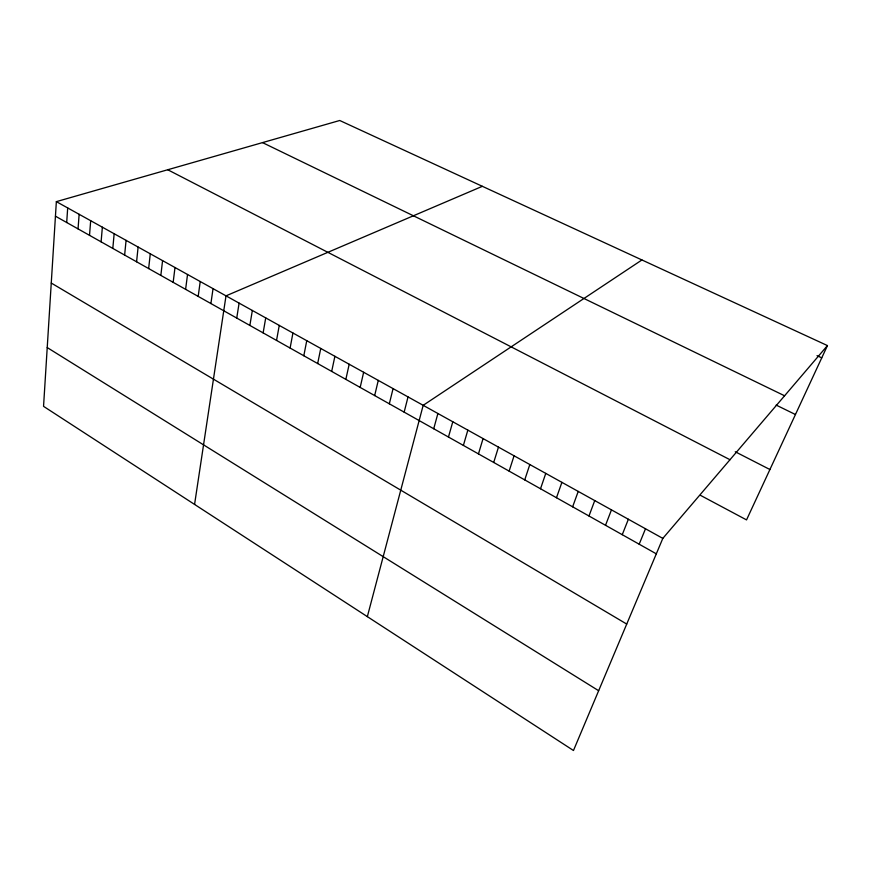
<?xml version="1.0" encoding="UTF-8"?>
<svg xmlns="http://www.w3.org/2000/svg" width="871" height="871" viewBox="0 0 871 871"><rect width="100%" height="100%" fill="white"/><g stroke="black" fill="none" stroke-linecap="round" stroke-linejoin="round"><path stroke-width="1.31" d="M56.354 201.647L43.55 406.343L573.466 750.508L662.82 538.387L827.45 345.58L339.734 120.492L56.354 201.647L662.82 538.387M66.697 222.519L67.688 207.94M78.052 228.899L79.13 214.288M89.517 235.344L90.682 220.711M101.101 241.855L102.364 227.189M112.805 248.431L114.155 233.744M124.629 255.072L126.077 240.363M136.584 261.79L138.108 247.048M148.647 268.562L150.28 253.799M160.841 275.421L162.572 260.625M173.166 282.346L174.995 267.517M185.61 289.335L187.537 274.485M198.196 296.401L200.221 281.529M210.902 303.544L213.047 288.649M194.571 504.429L226.003 295.846L482.36 186.318M236.738 318.067L239.1 303.119M249.868 325.438L252.34 310.468M263.129 332.896L265.72 317.893M276.543 340.43L279.253 325.406M290.108 348.052L292.928 333.005M303.816 355.749L306.755 340.681M317.675 363.545L320.746 348.444M331.688 371.416L334.889 356.304M345.852 379.375L349.184 364.241M360.18 387.432L363.643 372.265M374.672 395.576L378.275 380.387M389.326 403.806L393.071 388.608M404.155 412.135L408.031 396.915M367.344 616.635L423.175 405.32L641.927 259.961M433.725 428.75L437.895 413.496M448.467 437.035L452.789 421.76M463.383 445.419L467.847 430.122M478.462 453.889L483.067 438.581M493.705 462.457L498.473 447.139M509.132 471.124L514.064 455.783M524.734 479.899L529.818 464.537M540.521 488.762L545.769 473.389M556.482 497.733L561.904 482.349M572.639 506.813L578.224 491.418M588.981 515.991L594.741 500.585M605.519 525.289L611.464 509.873M622.253 534.685L628.372 519.258M639.183 544.201L645.498 528.762M827.45 345.58L746.534 519.9L700.567 495.392M817.02 355.662L821.745 357.861M262.509 142.604L784.586 395.782M776.159 405.08L795.452 414.52M735.244 451.766L769.92 469.523M167.744 169.747L729.996 459.725M55.45 216.193L656.32 553.836M51.269 283.053L626.728 624.072M47.23 347.573L598.649 690.725"/></g></svg>
